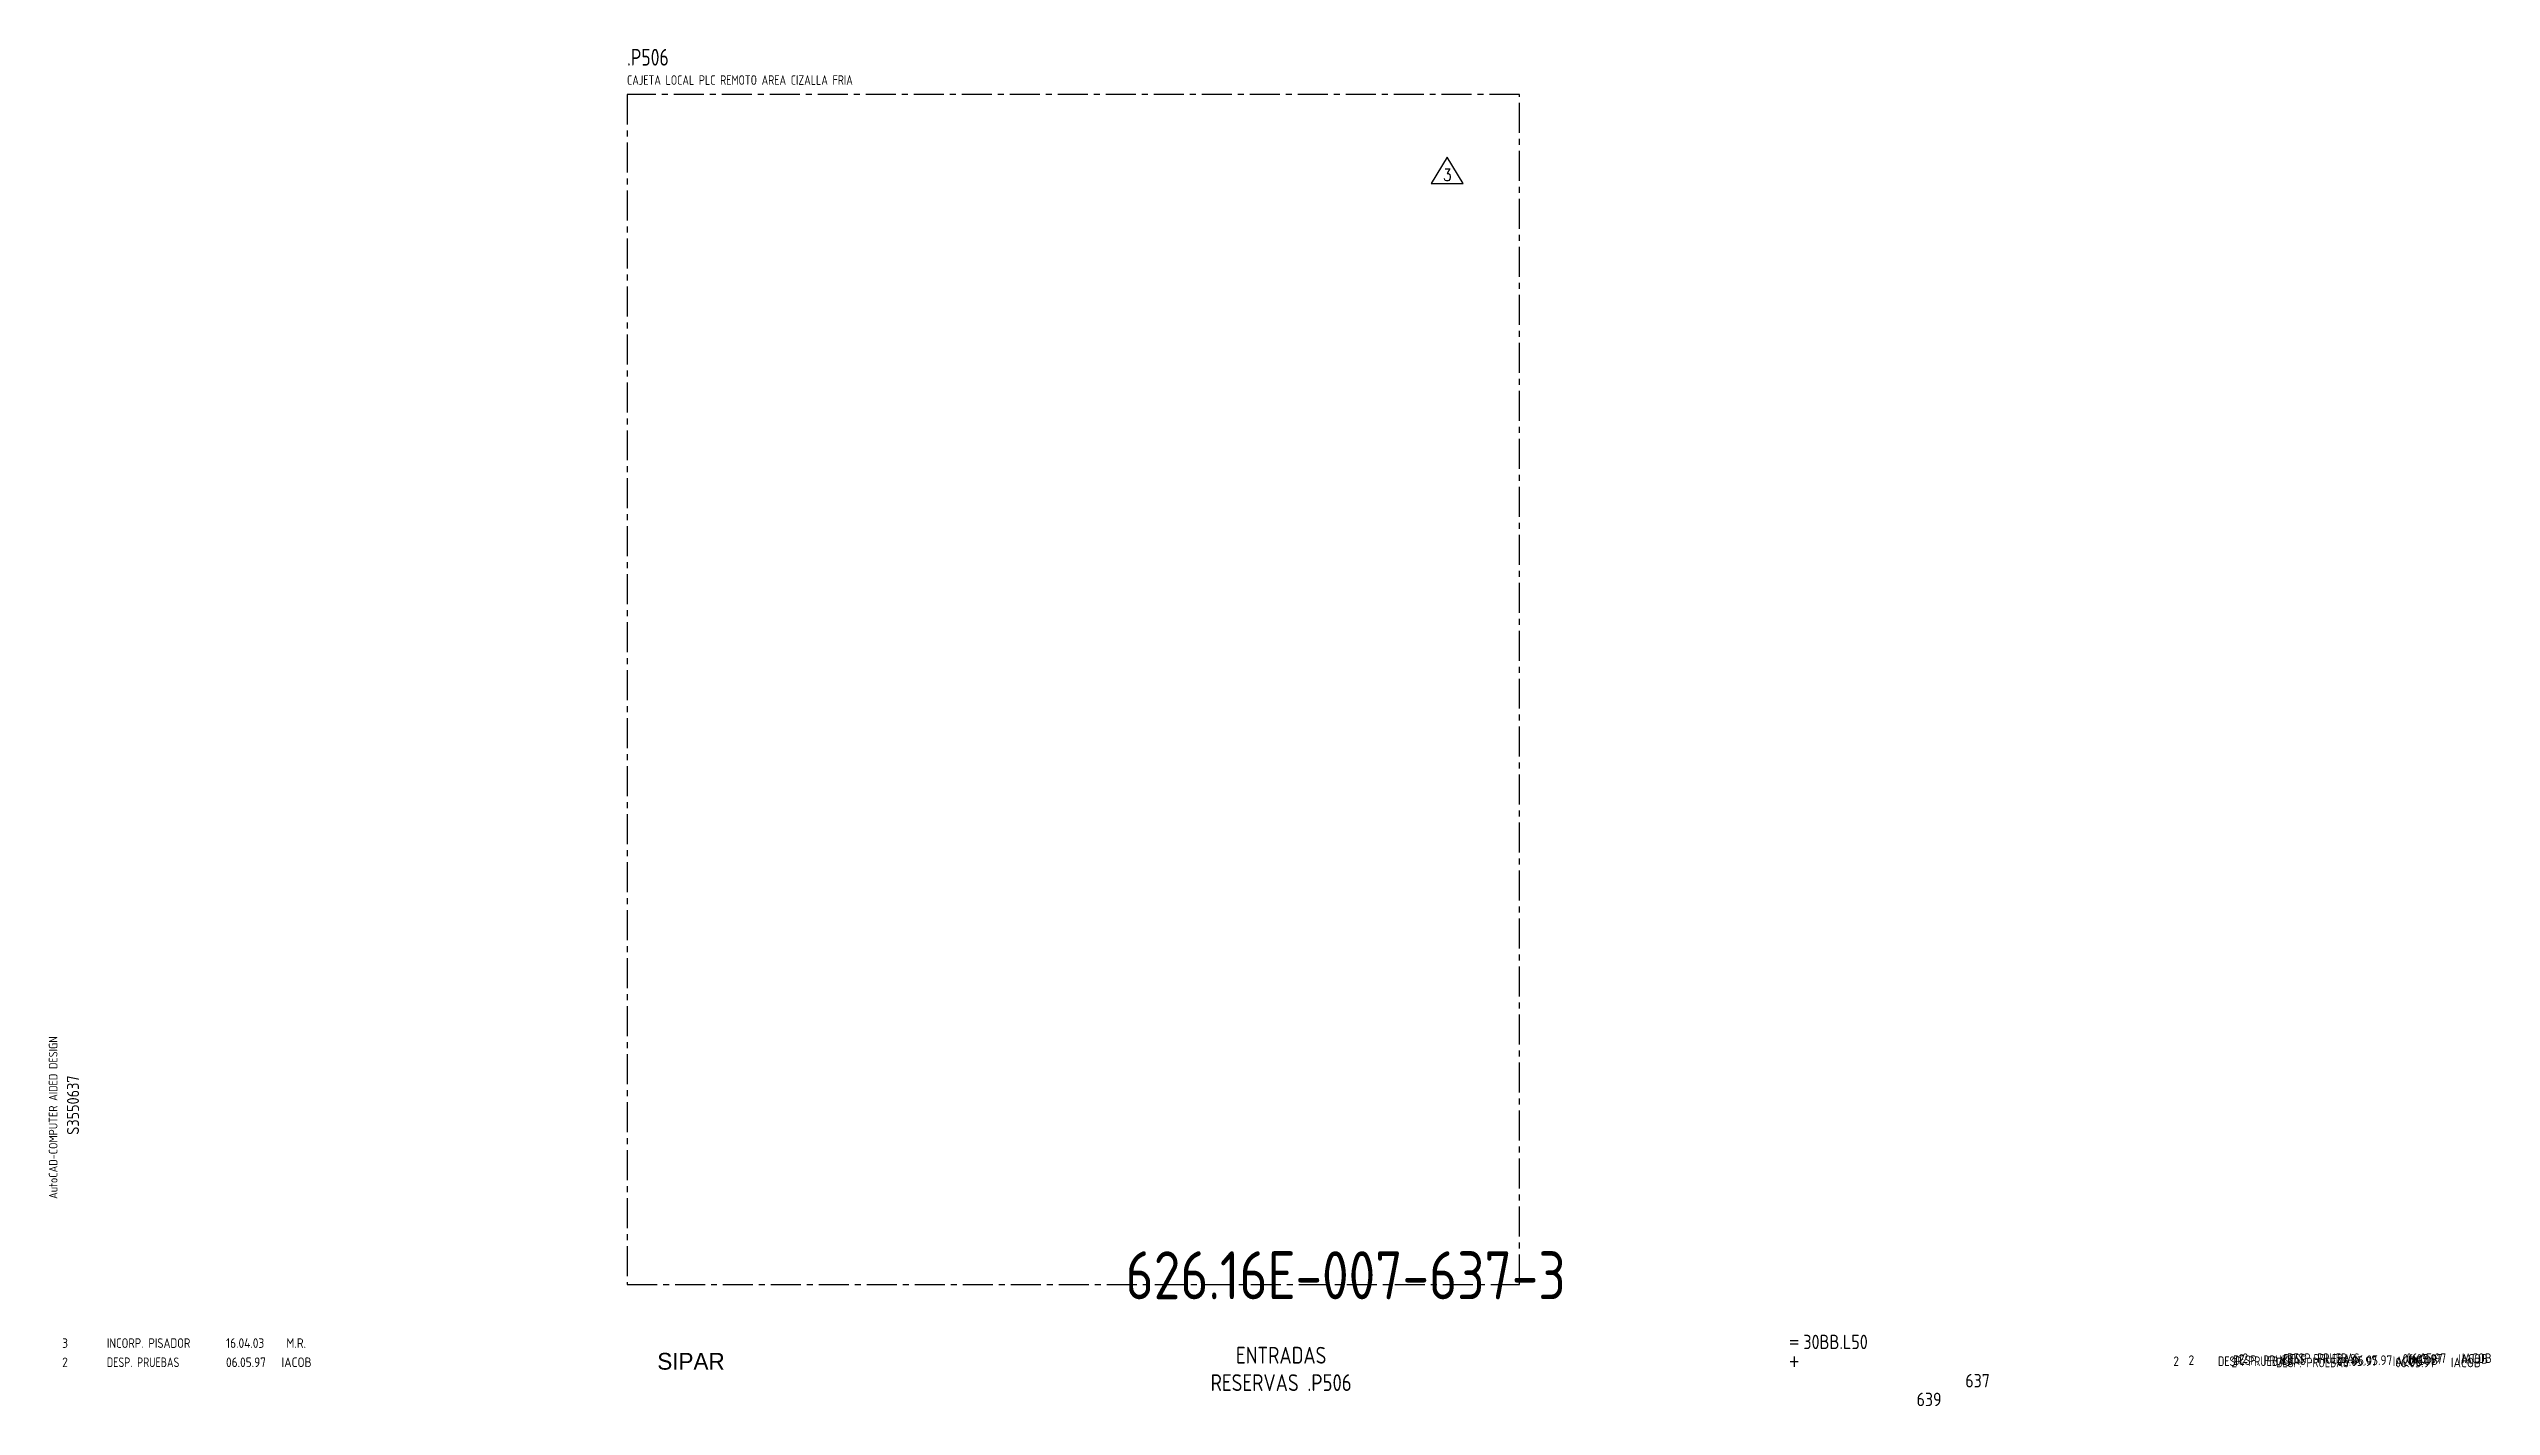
# Model space of a CAD drawing. Extents: x 10 to 519, y 6 to 288.
import ezdxf
from ezdxf.enums import TextEntityAlignment as Align

# ---------------------------------------------------------------- set-up
doc = ezdxf.new("R2010")
doc.units = 0
doc.header["$LTSCALE"] = 5
doc.header["$MEASUREMENT"] = 0
doc.linetypes.add('CENTER', pattern=[2, 1.25, -0.25, 0.25, -0.25])
doc.layers.get('0').update_dxf_attribs({"linetype": 'CONTINUOUS'})
for name, color, linetype in [('3', 3, 'CONTINUOUS'), ('CART', 7, 'CONTINUOUS'), ('TEXTO', 7, 'CONTINUOUS')]:
    doc.layers.add(name, color=color, linetype=linetype)
doc.styles.add('DIN', font='DIN.shx', dxfattribs={"width": 0.85})
doc.styles.add('N', font='ROMANS', dxfattribs={"width": 0.85, "height": 3})
doc.styles.add('ROMANS', font='ROMANS.shx', dxfattribs={"width": 0.85, "height": 2.7})
doc.styles.add('X', font='UNIV.SHX', dxfattribs={"height": 3.5})

# ---------------------------------------------------------------- blocks, each defined once
blk = doc.blocks.new('REV2')
at = {"color": 3, "style": 'DIN'}
for s, width, p in [('2', 0.9, (12.45, 13.79)), ('DESP. PRUEBAS', 0.8, (21.76, 13.79)), ('06.05.97', 0.9, (46.59, 13.79)), ('IACOB', 0.9, (58.16, 13.79))]:
    blk.add_text(s, height=2, dxfattribs=dict(at, width=width)).set_placement(p)
blk = doc.blocks.new('REV.')
at = {"layer": 'TEXTO', "color": 4}
blk.add_lwpolyline([(-0.04, 3.69), (-3.37, -1.81), (3.29, -1.81)], close=True, dxfattribs=at)
at = {"layer": 'TEXTO', "style": 'ROMANS', "width": 0.8}
blk.add_attdef('REV.', text='', height=2.5, dxfattribs=at).set_placement((0, 0), align=Align.MIDDLE_CENTER)

msp = doc.modelspace()

# ---------------------------------------------------------------- linework, layer by layer
at = {"color": 3, "linetype": 'CENTER'}
for p, q in [((130.17, 279), (130.17, 31)), ((316.2, 279), (130.17, 279)), ((316.2, 31), (316.2, 279)), ((130.17, 31), (316.2, 31))]:
    msp.add_line(p, q, dxfattribs=at)

# ---------------------------------------------------------------- block references
msp.add_blockref('REV.', (301.13, 262.23)).add_auto_attribs({'REV.': '3'})
at = {"linetype": 'Continuous'}
msp.add_blockref('REV2', (0, 0), dxfattribs=at)
for p in [(439.99, 0.22), (443.16, 0.44), (452.12, -0.04), (453.61, 0.7), (454.4, 0.85)]:
    msp.add_blockref('REV2', p)

# ---------------------------------------------------------------- texts
at = {"color": 3, "style": 'DIN'}
for s, height, width, p in [('.P506', 3.5, 0.8, (130.17, 285)), ('3', 2, 0.9, (12.45, 17.79)), ('INCORP. PISADOR', 2, 0.85, (21.76, 17.79)), ('16.04.03', 2, 0.9, (46.59, 17.79)), ('M.R.', 2, 0.9, (59.16, 17.79))]:
    msp.add_text(s, height=height, dxfattribs=dict(at, width=width)).set_placement(p)
at = {"style": 'DIN', "width": 0.8}
msp.add_text('CAJETA LOCAL PLC REMOTO AREA CIZALLA FRIA', height=2, dxfattribs=at).set_placement((130.17, 281))
at = {"color": 2, "insert": (234.07, 37.92), "char_height": 10, "width": 111.0411, "attachment_point": 1, "style": 'DIN'}
msp.add_mtext('626.16E-007-637-3', dxfattribs=at)
at = {"layer": '3', "color": 2, "style": 'DIN', "width": 0.85}
for s, p in [('ENTRADAS', (266.5, 14.51)), ('RESERVAS .P506', (266.5, 8.8))]:
    msp.add_text(s, height=3.5, dxfattribs=at).set_placement(p, align=Align.CENTER)
at = {"layer": 'CART', "color": 1, "style": 'DIN', "width": 0.9}
msp.add_text('AutoCAD-COMPUTER AIDED DESIGN', height=1.8, rotation=90, dxfattribs=at).set_placement((11.47, 48.84))
at = {"layer": 'CART', "color": 3, "style": 'N', "width": 0.85}
for s, p in [('=', (372.24, 17.91)), ('+', (372.24, 13.87))]:
    msp.add_text(s, height=2.5, dxfattribs=at).set_placement(p)
at = {"layer": 'CART', "color": 3, "style": 'DIN', "width": 0.9, "flags": 1}
msp.add_attdef('S3550637', text='', height=2.5, rotation=90, dxfattribs=at).set_placement((15.95, 68.38), align=Align.CENTER)
at = {"layer": 'CART', "color": 3, "style": 'DIN', "width": 0.85}
msp.add_attdef('30BB.L50', text='', height=3, dxfattribs=at).set_placement((375.33, 16.63), align=Align.BOTTOM_LEFT)
at = {"layer": 'CART', "color": 6, "style": 'X', "flags": 1}
msp.add_attdef('SIPAR', text='', height=3.5, dxfattribs=at).set_placement((143.5, 15), align=Align.MIDDLE)
at = {"layer": 'CART', "color": 2, "style": 'DIN', "width": 0.9, "flags": 1}
msp.add_attdef('637', text='', height=2.8, dxfattribs=at).set_placement((414.2, 9.56), align=Align.RIGHT)
at = {"layer": 'CART', "color": 7, "style": 'DIN', "width": 0.9, "flags": 1}
msp.add_attdef('639', (398.93, 5.65), '', height=2.8, dxfattribs=at)

doc.saveas('drawing.dxf')
